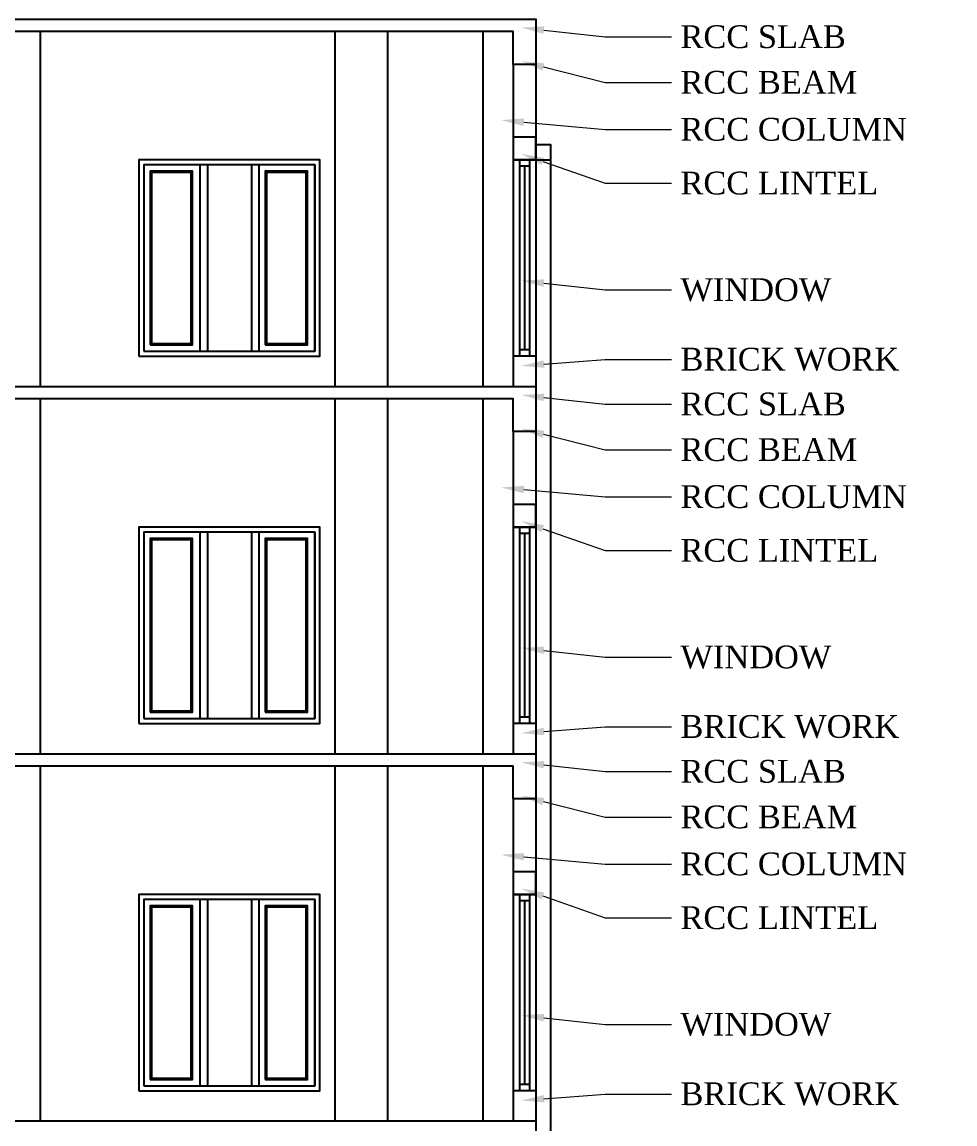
# Model space of a CAD drawing. Header units: metres. Extents: x 3104 to 3209, y 1082 to 1212.
# Drawn here: x 3170.48 to 3179.9, y 1186.37 to 1197.5 of the extents above; entities that cross this region are included whole.
import ezdxf
from ezdxf import colors
from ezdxf.entities.mleader import LeaderData, LeaderLine
from ezdxf.math import Vec2, Vec3

# ---------------------------------------------------------------- set-up
doc = ezdxf.new("R2010")
doc.units = ezdxf.units.M
doc.styles.add('ANAND', font='times.ttf')

msp = doc.modelspace()

# ---------------------------------------------------------------- linework, layer by layer
for p, q in [((3170.66645, 1193.82008), (3170.66645, 1197.40148)), ((3170.66645, 1193.82008), (3170.66645, 1197.40148)), ((3173.64156, 1193.82008), (3173.64156, 1197.40148)), ((3173.64156, 1193.82008), (3173.64156, 1197.40148)), ((3174.17496, 1193.82008), (3174.17496, 1197.40148)), ((3174.17496, 1193.82008), (3174.17496, 1197.40148)), ((3174.17496, 1193.82008), (3174.17496, 1197.40148)), ((3174.17496, 1193.82008), (3174.17496, 1197.40148)), ((3175.13685, 1193.82008), (3175.13685, 1197.40148)), ((3175.13685, 1193.82008), (3175.13685, 1197.40148)), ((3175.44165, 1197.07128), (3175.44165, 1196.10608)), ((3175.44165, 1197.07128), (3175.44165, 1196.10608)), ((3175.67025, 1197.07128), (3175.67025, 1196.10608)), ((3175.67025, 1197.07128), (3175.67025, 1196.10608)), ((3175.67025, 1196.33468), (3175.44165, 1196.33468)), ((3175.67025, 1196.33468), (3175.44165, 1196.33468)), ((3175.67025, 1196.10608), (3175.44165, 1196.10608)), ((3175.67025, 1196.10608), (3175.44165, 1196.10608)), ((3175.44167, 1196.10608), (3175.44167, 1194.12488)), ((3175.44167, 1196.10608), (3175.44167, 1194.12488)), ((3175.50517, 1196.10608), (3175.50517, 1196.04258)), ((3175.50517, 1196.10608), (3175.50517, 1196.04258)), ((3175.60677, 1196.10608), (3175.60677, 1196.04258)), ((3175.60677, 1196.10608), (3175.60677, 1196.04258)), ((3175.67027, 1196.10608), (3175.67027, 1194.12488)), ((3175.67027, 1196.10608), (3175.67027, 1194.12488)), ((3172.27697, 1196.05528), (3172.27697, 1194.17568)), ((3172.27697, 1196.05528), (3172.27697, 1194.17568)), ((3172.35317, 1196.05528), (3172.35317, 1194.17568)), ((3172.35317, 1196.05528), (3172.35317, 1194.17568)), ((3172.79767, 1196.05528), (3172.79767, 1194.17568)), ((3172.79767, 1196.05528), (3172.79767, 1194.17568)), ((3172.87387, 1196.05528), (3172.87387, 1194.17568)), ((3172.87387, 1196.05528), (3172.87387, 1194.17568)), ((3173.43902, 1196.05528), (3173.43902, 1194.17568)), ((3173.43902, 1196.05528), (3173.43902, 1194.17568)), ((3175.50517, 1196.04258), (3175.50517, 1194.18838)), ((3175.60677, 1196.04258), (3175.50517, 1196.04258)), ((3175.50517, 1196.04258), (3175.50517, 1194.18838)), ((3175.60677, 1196.04258), (3175.50517, 1196.04258)), ((3175.55597, 1196.04258), (3175.55597, 1194.18838)), ((3175.55597, 1196.04258), (3175.55597, 1194.18838)), ((3175.60677, 1196.04258), (3175.60677, 1194.18838)), ((3175.60677, 1196.04258), (3175.60677, 1194.18838)), ((3175.50517, 1194.18838), (3175.50517, 1194.12488)), ((3175.60677, 1194.18838), (3175.50517, 1194.18838)), ((3175.50517, 1194.18838), (3175.50517, 1194.12488)), ((3175.60677, 1194.18838), (3175.50517, 1194.18838)), ((3175.60677, 1194.18838), (3175.60677, 1194.12488)), ((3175.60677, 1194.18838), (3175.60677, 1194.12488)), ((3175.44165, 1194.12488), (3175.44165, 1193.82008)), ((3175.67025, 1194.12488), (3175.44165, 1194.12488)), ((3175.44165, 1194.12488), (3175.44165, 1193.82008)), ((3175.67025, 1194.12488), (3175.44165, 1194.12488)), ((3175.67025, 1194.12488), (3175.67025, 1193.82008)), ((3175.67025, 1194.12488), (3175.67025, 1193.82008)), ((3170.66645, 1190.11168), (3170.66645, 1193.69308)), ((3170.66645, 1190.11168), (3170.66645, 1193.69308)), ((3173.64156, 1190.11168), (3173.64156, 1193.69308)), ((3173.64156, 1190.11168), (3173.64156, 1193.69308)), ((3174.17496, 1190.11168), (3174.17496, 1193.69308)), ((3174.17496, 1190.11168), (3174.17496, 1193.69308)), ((3174.17496, 1190.11168), (3174.17496, 1193.69308)), ((3174.17496, 1190.11168), (3174.17496, 1193.69308)), ((3175.13685, 1190.11168), (3175.13685, 1193.69308)), ((3175.13685, 1190.11168), (3175.13685, 1193.69308)), ((3175.44165, 1193.36288), (3175.44165, 1192.39768)), ((3175.44165, 1193.36288), (3175.44165, 1192.39768)), ((3175.67025, 1193.36288), (3175.67025, 1192.39768)), ((3175.67025, 1193.36288), (3175.67025, 1192.39768)), ((3175.67025, 1192.62628), (3175.44165, 1192.62628)), ((3175.67025, 1192.62628), (3175.44165, 1192.62628)), ((3172.27697, 1192.34688), (3172.27697, 1190.46728)), ((3172.27697, 1192.34688), (3172.27697, 1190.46728)), ((3172.35317, 1192.34688), (3172.35317, 1190.46728)), ((3172.35317, 1192.34688), (3172.35317, 1190.46728)), ((3172.79767, 1192.34688), (3172.79767, 1190.46728)), ((3172.79767, 1192.34688), (3172.79767, 1190.46728)), ((3172.87387, 1192.34688), (3172.87387, 1190.46728)), ((3172.87387, 1192.34688), (3172.87387, 1190.46728)), ((3173.43902, 1192.34688), (3173.43902, 1190.46728)), ((3173.43902, 1192.34688), (3173.43902, 1190.46728)), ((3175.67025, 1192.39768), (3175.44165, 1192.39768)), ((3175.67025, 1192.39768), (3175.44165, 1192.39768)), ((3175.44167, 1192.39768), (3175.44167, 1190.41648)), ((3175.44167, 1192.39768), (3175.44167, 1190.41648)), ((3175.50517, 1192.39768), (3175.50517, 1192.33418)), ((3175.50517, 1192.39768), (3175.50517, 1192.33418)), ((3175.50517, 1192.33418), (3175.50517, 1190.47998)), ((3175.60677, 1192.33418), (3175.50517, 1192.33418)), ((3175.50517, 1192.33418), (3175.50517, 1190.47998)), ((3175.60677, 1192.33418), (3175.50517, 1192.33418)), ((3175.55597, 1192.33418), (3175.55597, 1190.47998)), ((3175.55597, 1192.33418), (3175.55597, 1190.47998)), ((3175.60677, 1192.39768), (3175.60677, 1192.33418)), ((3175.60677, 1192.39768), (3175.60677, 1192.33418)), ((3175.60677, 1192.33418), (3175.60677, 1190.47998)), ((3175.60677, 1192.33418), (3175.60677, 1190.47998)), ((3175.67027, 1192.39768), (3175.67027, 1190.41648)), ((3175.67027, 1192.39768), (3175.67027, 1190.41648)), ((3175.44165, 1190.41648), (3175.44165, 1190.11168)), ((3175.67025, 1190.41648), (3175.44165, 1190.41648)), ((3175.44165, 1190.41648), (3175.44165, 1190.11168)), ((3175.67025, 1190.41648), (3175.44165, 1190.41648)), ((3175.50517, 1190.47998), (3175.50517, 1190.41648)), ((3175.60677, 1190.47998), (3175.50517, 1190.47998)), ((3175.50517, 1190.47998), (3175.50517, 1190.41648)), ((3175.60677, 1190.47998), (3175.50517, 1190.47998)), ((3175.60677, 1190.47998), (3175.60677, 1190.41648)), ((3175.60677, 1190.47998), (3175.60677, 1190.41648)), ((3175.67025, 1190.41648), (3175.67025, 1190.11168)), ((3175.67025, 1190.41648), (3175.67025, 1190.11168)), ((3170.66645, 1186.40328), (3170.66645, 1189.98468)), ((3170.66645, 1186.40328), (3170.66645, 1189.98468)), ((3173.64156, 1186.40328), (3173.64156, 1189.98468)), ((3173.64156, 1186.40328), (3173.64156, 1189.98468)), ((3174.17496, 1186.40328), (3174.17496, 1189.98468)), ((3174.17496, 1186.40328), (3174.17496, 1189.98468)), ((3174.17496, 1186.40328), (3174.17496, 1189.98468)), ((3174.17496, 1186.40328), (3174.17496, 1189.98468)), ((3175.13685, 1186.40328), (3175.13685, 1189.98468)), ((3175.13685, 1186.40328), (3175.13685, 1189.98468)), ((3175.44165, 1189.65448), (3175.44165, 1188.68928)), ((3175.44165, 1189.65448), (3175.44165, 1188.68928)), ((3175.67025, 1189.65448), (3175.67025, 1188.68928)), ((3175.67025, 1189.65448), (3175.67025, 1188.68928)), ((3175.67025, 1188.91788), (3175.44165, 1188.91788)), ((3175.67025, 1188.91788), (3175.44165, 1188.91788)), ((3172.27697, 1188.63848), (3172.27697, 1186.75888)), ((3172.27697, 1188.63848), (3172.27697, 1186.75888)), ((3172.35317, 1188.63848), (3172.35317, 1186.75888)), ((3172.35317, 1188.63848), (3172.35317, 1186.75888)), ((3172.79767, 1188.63848), (3172.79767, 1186.75888)), ((3172.79767, 1188.63848), (3172.79767, 1186.75888)), ((3172.87387, 1188.63848), (3172.87387, 1186.75888)), ((3172.87387, 1188.63848), (3172.87387, 1186.75888)), ((3173.43902, 1188.63848), (3173.43902, 1186.75888)), ((3173.43902, 1188.63848), (3173.43902, 1186.75888)), ((3175.67025, 1188.68928), (3175.44165, 1188.68928)), ((3175.44165, 1188.68928), (3175.44165, 1186.70808)), ((3175.67025, 1188.68928), (3175.44165, 1188.68928)), ((3175.44165, 1188.68928), (3175.44165, 1186.70808)), ((3175.50515, 1188.62578), (3175.50515, 1186.77158)), ((3175.50515, 1188.62578), (3175.50515, 1186.77158)), ((3175.50517, 1188.68928), (3175.50517, 1188.62578)), ((3175.50517, 1188.68928), (3175.50517, 1188.62578)), ((3175.60677, 1188.62578), (3175.50517, 1188.62578)), ((3175.60677, 1188.62578), (3175.50517, 1188.62578)), ((3175.55597, 1188.62578), (3175.55597, 1186.77158)), ((3175.55597, 1188.62578), (3175.55597, 1186.77158)), ((3175.60675, 1188.62578), (3175.60675, 1186.77158)), ((3175.60675, 1188.62578), (3175.60675, 1186.77158)), ((3175.60677, 1188.68928), (3175.60677, 1188.62578)), ((3175.60677, 1188.68928), (3175.60677, 1188.62578)), ((3175.67025, 1188.68928), (3175.67025, 1186.70808)), ((3175.67025, 1188.68928), (3175.67025, 1186.70808)), ((3175.50517, 1186.77158), (3175.50517, 1186.70808)), ((3175.60677, 1186.77158), (3175.50517, 1186.77158)), ((3175.50517, 1186.77158), (3175.50517, 1186.70808)), ((3175.60677, 1186.77158), (3175.50517, 1186.77158)), ((3175.60677, 1186.77158), (3175.60677, 1186.70808)), ((3175.60677, 1186.77158), (3175.60677, 1186.70808)), ((3175.44165, 1186.70808), (3175.44165, 1186.40328)), ((3175.67025, 1186.70808), (3175.44165, 1186.70808)), ((3175.44165, 1186.70808), (3175.44165, 1186.40328)), ((3175.67025, 1186.70808), (3175.44165, 1186.70808)), ((3175.67025, 1186.70808), (3175.67025, 1186.40328)), ((3175.67025, 1186.70808), (3175.67025, 1186.40328))]:
    msp.add_line(p, q)
at = {"ltscale": 5}
msp.add_line((3175.82265, 1182.93348), (3175.82265, 1196.10608), dxfattribs=at)
msp.add_line((3175.82265, 1182.93348), (3175.82265, 1196.10608), dxfattribs=at)
for points in [[(3163.88465, 1197.52848), (3175.67025, 1197.52848), (3175.67025, 1197.07128), (3175.44165, 1197.07128), (3175.44165, 1197.40148), (3167.34185, 1197.40148), (3167.34185, 1197.40148), (3167.46605, 1197.40148), (3167.46605, 1197.40148), (3164.11325, 1197.40148), (3164.11325, 1197.07128), (3163.88465, 1197.07128), (3163.88465, 1197.52848)], [(3163.88465, 1197.52848), (3175.67025, 1197.52848), (3175.67025, 1197.07128), (3175.44165, 1197.07128), (3175.44165, 1197.40148), (3167.34185, 1197.40148), (3167.34185, 1197.40148), (3167.46605, 1197.40148), (3167.46605, 1197.40148), (3164.11325, 1197.40148), (3164.11325, 1197.07128), (3163.88465, 1197.07128), (3163.88465, 1197.52848)], [(3175.67025, 1196.33468), (3175.44165, 1196.33468), (3175.44165, 1196.10608), (3175.67025, 1196.10608)], [(3175.67025, 1196.33468), (3175.44165, 1196.33468), (3175.44165, 1196.10608), (3175.67025, 1196.10608)], [(3171.66102, 1194.12488), (3173.48982, 1194.12488), (3173.48982, 1196.10608), (3171.66102, 1196.10608)], [(3171.66102, 1194.12488), (3173.48982, 1194.12488), (3173.48982, 1196.10608), (3171.66102, 1196.10608)], [(3171.71182, 1194.17568), (3173.43902, 1194.17568), (3173.43902, 1196.05528), (3171.71182, 1196.05528)], [(3171.71182, 1194.17568), (3173.43902, 1194.17568), (3173.43902, 1196.05528), (3171.71182, 1196.05528)], [(3171.77532, 1194.23918), (3172.20077, 1194.23918), (3172.20077, 1195.99178), (3171.77532, 1195.99178)], [(3171.77532, 1194.23918), (3172.20077, 1194.23918), (3172.20077, 1195.99178), (3171.77532, 1195.99178)], [(3171.78802, 1194.25188), (3172.18807, 1194.25188), (3172.18807, 1195.97908), (3171.78802, 1195.97908)], [(3171.78802, 1194.25188), (3172.18807, 1194.25188), (3172.18807, 1195.97908), (3171.78802, 1195.97908)], [(3172.93737, 1194.23918), (3173.36282, 1194.23918), (3173.36282, 1195.99178), (3172.93737, 1195.99178)], [(3172.93737, 1194.23918), (3173.36282, 1194.23918), (3173.36282, 1195.99178), (3172.93737, 1195.99178)], [(3172.95007, 1194.25188), (3173.35012, 1194.25188), (3173.35012, 1195.97908), (3172.95007, 1195.97908)], [(3172.95007, 1194.25188), (3173.35012, 1194.25188), (3173.35012, 1195.97908), (3172.95007, 1195.97908)], [(3163.88465, 1193.82008), (3175.67025, 1193.82008), (3175.67025, 1193.36288), (3175.44165, 1193.36288), (3175.44165, 1193.69308), (3167.69465, 1193.69308), (3167.69465, 1193.69308), (3167.46605, 1193.69308), (3167.46605, 1193.69308), (3164.11325, 1193.69308), (3164.11325, 1193.36288), (3163.88465, 1193.36288), (3163.88465, 1193.82008)], [(3163.88465, 1193.82008), (3175.67025, 1193.82008), (3175.67025, 1193.36288), (3175.44165, 1193.36288), (3175.44165, 1193.69308), (3167.69465, 1193.69308), (3167.69465, 1193.69308), (3167.46605, 1193.69308), (3167.46605, 1193.69308), (3164.11325, 1193.69308), (3164.11325, 1193.36288), (3163.88465, 1193.36288), (3163.88465, 1193.82008)], [(3175.67025, 1192.62628), (3175.44165, 1192.62628), (3175.44165, 1192.39768), (3175.67025, 1192.39768)], [(3175.67025, 1192.62628), (3175.44165, 1192.62628), (3175.44165, 1192.39768), (3175.67025, 1192.39768)], [(3171.66102, 1190.41648), (3173.48982, 1190.41648), (3173.48982, 1192.39768), (3171.66102, 1192.39768)], [(3171.66102, 1190.41648), (3173.48982, 1190.41648), (3173.48982, 1192.39768), (3171.66102, 1192.39768)], [(3171.71182, 1190.46728), (3173.43902, 1190.46728), (3173.43902, 1192.34688), (3171.71182, 1192.34688)], [(3171.71182, 1190.46728), (3173.43902, 1190.46728), (3173.43902, 1192.34688), (3171.71182, 1192.34688)], [(3171.77532, 1190.53078), (3172.20077, 1190.53078), (3172.20077, 1192.28338), (3171.77532, 1192.28338)], [(3171.77532, 1190.53078), (3172.20077, 1190.53078), (3172.20077, 1192.28338), (3171.77532, 1192.28338)], [(3171.78802, 1190.54348), (3172.18807, 1190.54348), (3172.18807, 1192.27068), (3171.78802, 1192.27068)], [(3171.78802, 1190.54348), (3172.18807, 1190.54348), (3172.18807, 1192.27068), (3171.78802, 1192.27068)], [(3172.93737, 1190.53078), (3173.36282, 1190.53078), (3173.36282, 1192.28338), (3172.93737, 1192.28338)], [(3172.93737, 1190.53078), (3173.36282, 1190.53078), (3173.36282, 1192.28338), (3172.93737, 1192.28338)], [(3172.95007, 1190.54348), (3173.35012, 1190.54348), (3173.35012, 1192.27068), (3172.95007, 1192.27068)], [(3172.95007, 1190.54348), (3173.35012, 1190.54348), (3173.35012, 1192.27068), (3172.95007, 1192.27068)], [(3163.88465, 1190.11168), (3175.67025, 1190.11168), (3175.67025, 1189.65448), (3175.44165, 1189.65448), (3175.44165, 1189.98468), (3167.69465, 1189.98468), (3167.69465, 1189.98468), (3167.46605, 1189.98468), (3167.46605, 1189.98468), (3164.11325, 1189.98468), (3164.11325, 1189.65448), (3163.88465, 1189.65448), (3163.88465, 1190.11168)], [(3163.88465, 1190.11168), (3175.67025, 1190.11168), (3175.67025, 1189.65448), (3175.44165, 1189.65448), (3175.44165, 1189.98468), (3167.69465, 1189.98468), (3167.69465, 1189.98468), (3167.46605, 1189.98468), (3167.46605, 1189.98468), (3164.11325, 1189.98468), (3164.11325, 1189.65448), (3163.88465, 1189.65448), (3163.88465, 1190.11168)], [(3175.67025, 1188.91788), (3175.44165, 1188.91788), (3175.44165, 1188.68928), (3175.67025, 1188.68928)], [(3175.67025, 1188.91788), (3175.44165, 1188.91788), (3175.44165, 1188.68928), (3175.67025, 1188.68928)], [(3171.66102, 1186.70808), (3173.48982, 1186.70808), (3173.48982, 1188.68928), (3171.66102, 1188.68928)], [(3171.66102, 1186.70808), (3173.48982, 1186.70808), (3173.48982, 1188.68928), (3171.66102, 1188.68928)], [(3171.71182, 1186.75888), (3173.43902, 1186.75888), (3173.43902, 1188.63848), (3171.71182, 1188.63848)], [(3171.71182, 1186.75888), (3173.43902, 1186.75888), (3173.43902, 1188.63848), (3171.71182, 1188.63848)], [(3171.77532, 1186.82238), (3172.20077, 1186.82238), (3172.20077, 1188.57498), (3171.77532, 1188.57498)], [(3171.77532, 1186.82238), (3172.20077, 1186.82238), (3172.20077, 1188.57498), (3171.77532, 1188.57498)], [(3171.78802, 1186.83508), (3172.18807, 1186.83508), (3172.18807, 1188.56228), (3171.78802, 1188.56228)], [(3171.78802, 1186.83508), (3172.18807, 1186.83508), (3172.18807, 1188.56228), (3171.78802, 1188.56228)], [(3172.93737, 1186.82238), (3173.36282, 1186.82238), (3173.36282, 1188.57498), (3172.93737, 1188.57498)], [(3172.93737, 1186.82238), (3173.36282, 1186.82238), (3173.36282, 1188.57498), (3172.93737, 1188.57498)], [(3172.95007, 1186.83508), (3173.35012, 1186.83508), (3173.35012, 1188.56228), (3172.95007, 1188.56228)], [(3172.95007, 1186.83508), (3173.35012, 1186.83508), (3173.35012, 1188.56228), (3172.95007, 1188.56228)], [(3163.88465, 1186.40328), (3175.67025, 1186.40328), (3175.67025, 1185.94608), (3175.44165, 1185.94608), (3175.44165, 1186.27628), (3167.69465, 1186.27628), (3167.69465, 1186.27628), (3167.46605, 1186.27628), (3167.46605, 1186.27628), (3164.11325, 1186.27628), (3164.11325, 1185.94608), (3163.88465, 1185.94608), (3163.88465, 1186.40328)], [(3163.88465, 1186.40328), (3175.67025, 1186.40328), (3175.67025, 1185.94608), (3175.44165, 1185.94608), (3175.44165, 1186.27628), (3167.69465, 1186.27628), (3167.69465, 1186.27628), (3167.46605, 1186.27628), (3167.46605, 1186.27628), (3164.11325, 1186.27628), (3164.11325, 1185.94608), (3163.88465, 1185.94608), (3163.88465, 1186.40328)]]:
    msp.add_lwpolyline(points, close=True)
msp.add_lwpolyline([(3175.67025, 1196.10608), (3175.82265, 1196.10608), (3175.82265, 1196.25848), (3175.67025, 1196.25848)])
msp.add_lwpolyline([(3175.67025, 1196.10608), (3175.82265, 1196.10608), (3175.82265, 1196.25848), (3175.67025, 1196.25848)])

# ---------------------------------------------------------------- leaders
ml = msp.add_multileader_mtext('Standard')
ml.set_content('RCC SLAB', color=3, style='ANAND')
ml.set_leader_properties(color=131, linetype='ByLayer', lineweight=15)
ml.build(insert=Vec2(0, 0))
ml.multileader.update_dxf_attribs({"dogleg_length": 0.5, "arrow_head_size": 0.23})
ctx = ml.context
ctx.base_point, ctx.char_height, ctx.arrow_head_size, ctx.landing_gap_size, ctx.plane_origin = Vec3(3177.04001, 1197.34824), 0.23, 0.23, 0.09, Vec3(3175.31803, 1197.98775)
notes = []
notes.append((ctx, [(0, (1, 1, 0), (3176.36867, 1197.34824), (1, 0), 0.67134, [(0, [(3175.5226, 1197.44237)], 0, [])])]))
ctx.mtext.insert, ctx.mtext.width, ctx.mtext.flow_direction = Vec3(3177.13001, 1197.46581), 2.7723256, 5
ml = msp.add_multileader_mtext('Standard')
ml.set_content('RCC SLAB', color=3, style='ANAND')
ml.set_leader_properties(color=131, linetype='ByLayer', lineweight=15)
ml.build(insert=Vec2(0, 0))
ml.multileader.update_dxf_attribs({"dogleg_length": 0.5, "arrow_head_size": 0.23})
ctx = ml.context
ctx.base_point, ctx.char_height, ctx.arrow_head_size, ctx.landing_gap_size, ctx.plane_origin = Vec3(3177.04001, 1197.34824), 0.23, 0.23, 0.09, Vec3(3175.31803, 1197.98775)
notes.append((ctx, [(0, (1, 1, 0), (3176.36867, 1197.34824), (1, 0), 0.67134, [(0, [(3175.5226, 1197.44237)], 0, [])])]))
ctx.mtext.insert, ctx.mtext.width, ctx.mtext.flow_direction = Vec3(3177.13001, 1197.46581), 2.7723256, 5
ml = msp.add_multileader_mtext('Standard')
ml.set_content('RCC BEAM', color=3, style='ANAND')
ml.set_leader_properties(color=131, linetype='ByLayer', lineweight=15)
ml.build(insert=Vec2(0, 0))
ml.multileader.update_dxf_attribs({"dogleg_length": 0.5, "arrow_head_size": 0.23})
ctx = ml.context
ctx.base_point, ctx.char_height, ctx.arrow_head_size, ctx.landing_gap_size, ctx.plane_origin = Vec3(3177.04001, 1196.88758), 0.23, 0.23, 0.09, Vec3(3175.31803, 1197.52709)
notes.append((ctx, [(0, (1, 1, 0), (3176.36867, 1196.88758), (1, 0), 0.67134, [(0, [(3175.5226, 1197.1014)], 0, [])])]))
ctx.mtext.insert, ctx.mtext.width, ctx.mtext.flow_direction = Vec3(3177.13001, 1197.00515), 2.7723256, 5
ml = msp.add_multileader_mtext('Standard')
ml.set_content('RCC BEAM', color=3, style='ANAND')
ml.set_leader_properties(color=131, linetype='ByLayer', lineweight=15)
ml.build(insert=Vec2(0, 0))
ml.multileader.update_dxf_attribs({"dogleg_length": 0.5, "arrow_head_size": 0.23})
ctx = ml.context
ctx.base_point, ctx.char_height, ctx.arrow_head_size, ctx.landing_gap_size, ctx.plane_origin = Vec3(3177.04001, 1196.88758), 0.23, 0.23, 0.09, Vec3(3175.31803, 1197.52709)
notes.append((ctx, [(0, (1, 1, 0), (3176.36867, 1196.88758), (1, 0), 0.67134, [(0, [(3175.5226, 1197.1014)], 0, [])])]))
ctx.mtext.insert, ctx.mtext.width, ctx.mtext.flow_direction = Vec3(3177.13001, 1197.00515), 2.7723256, 5
ml = msp.add_multileader_mtext('Standard')
ml.set_content('RCC COLUMN', color=3, style='ANAND')
ml.set_leader_properties(color=131, linetype='ByLayer', lineweight=15)
ml.build(insert=Vec2(0, 0))
ml.multileader.update_dxf_attribs({"dogleg_length": 0.5, "arrow_head_size": 0.23})
ctx = ml.context
ctx.base_point, ctx.char_height, ctx.arrow_head_size, ctx.landing_gap_size, ctx.plane_origin = Vec3(3177.04001, 1196.4132), 0.23, 0.23, 0.09, Vec3(3175.31803, 1197.05351)
notes.append((ctx, [(0, (1, 1, 0), (3176.36867, 1196.4132), (1, 0), 0.67134, [(0, [(3175.3197, 1196.50813)], 0, [])])]))
ctx.mtext.insert, ctx.mtext.width, ctx.mtext.flow_direction = Vec3(3177.13001, 1196.53085), 2.7723256, 5
ml = msp.add_multileader_mtext('Standard')
ml.set_content('RCC COLUMN', color=3, style='ANAND')
ml.set_leader_properties(color=131, linetype='ByLayer', lineweight=15)
ml.build(insert=Vec2(0, 0))
ml.multileader.update_dxf_attribs({"dogleg_length": 0.5, "arrow_head_size": 0.23})
ctx = ml.context
ctx.base_point, ctx.char_height, ctx.arrow_head_size, ctx.landing_gap_size, ctx.plane_origin = Vec3(3177.04001, 1196.4132), 0.23, 0.23, 0.09, Vec3(3175.31803, 1197.05351)
notes.append((ctx, [(0, (1, 1, 0), (3176.36867, 1196.4132), (1, 0), 0.67134, [(0, [(3175.3197, 1196.50813)], 0, [])])]))
ctx.mtext.insert, ctx.mtext.width, ctx.mtext.flow_direction = Vec3(3177.13001, 1196.53085), 2.7723256, 5
ml = msp.add_multileader_mtext('Standard')
ml.set_content('RCC LINTEL', color=3, style='ANAND')
ml.set_leader_properties(color=131, linetype='ByLayer', lineweight=15)
ml.build(insert=Vec2(0, 0))
ml.multileader.update_dxf_attribs({"dogleg_length": 0.5, "arrow_head_size": 0.23})
ctx = ml.context
ctx.base_point, ctx.char_height, ctx.arrow_head_size, ctx.landing_gap_size, ctx.plane_origin = Vec3(3177.04001, 1195.87049), 0.23, 0.23, 0.09, Vec3(3175.31803, 1196.71352)
notes.append((ctx, [(0, (1, 1, 0), (3176.36867, 1195.87049), (1, 0), 0.67134, [(0, [(3175.5226, 1196.16814)], 0, [])])]))
ctx.mtext.insert, ctx.mtext.width, ctx.mtext.flow_direction = Vec3(3177.13001, 1195.98806), 2.7723256, 5
ml = msp.add_multileader_mtext('Standard')
ml.set_content('RCC LINTEL', color=3, style='ANAND')
ml.set_leader_properties(color=131, linetype='ByLayer', lineweight=15)
ml.build(insert=Vec2(0, 0))
ml.multileader.update_dxf_attribs({"dogleg_length": 0.5, "arrow_head_size": 0.23})
ctx = ml.context
ctx.base_point, ctx.char_height, ctx.arrow_head_size, ctx.landing_gap_size, ctx.plane_origin = Vec3(3177.04001, 1195.87049), 0.23, 0.23, 0.09, Vec3(3175.31803, 1196.71352)
notes.append((ctx, [(0, (1, 1, 0), (3176.36867, 1195.87049), (1, 0), 0.67134, [(0, [(3175.5226, 1196.16814)], 0, [])])]))
ctx.mtext.insert, ctx.mtext.width, ctx.mtext.flow_direction = Vec3(3177.13001, 1195.98806), 2.7723256, 5
ml = msp.add_multileader_mtext('Standard')
ml.set_content('WINDOW', color=3, style='ANAND')
ml.set_leader_properties(color=131, linetype='ByLayer', lineweight=15)
ml.build(insert=Vec2(0, 0))
ml.multileader.update_dxf_attribs({"dogleg_length": 0.5, "arrow_head_size": 0.23})
ctx = ml.context
ctx.base_point, ctx.char_height, ctx.arrow_head_size, ctx.landing_gap_size, ctx.plane_origin = Vec3(3177.04001, 1194.79425), 0.23, 0.23, 0.09, Vec3(3175.31803, 1195.43376)
notes.append((ctx, [(0, (1, 1, 0), (3176.36867, 1194.79425), (1, 0), 0.67134, [(0, [(3175.5226, 1194.88838)], 0, [])])]))
ctx.mtext.insert, ctx.mtext.width, ctx.mtext.flow_direction = Vec3(3177.13001, 1194.91182), 2.7723256, 5
ml = msp.add_multileader_mtext('Standard')
ml.set_content('WINDOW', color=3, style='ANAND')
ml.set_leader_properties(color=131, linetype='ByLayer', lineweight=15)
ml.build(insert=Vec2(0, 0))
ml.multileader.update_dxf_attribs({"dogleg_length": 0.5, "arrow_head_size": 0.23})
ctx = ml.context
ctx.base_point, ctx.char_height, ctx.arrow_head_size, ctx.landing_gap_size, ctx.plane_origin = Vec3(3177.04001, 1194.79425), 0.23, 0.23, 0.09, Vec3(3175.31803, 1195.43376)
notes.append((ctx, [(0, (1, 1, 0), (3176.36867, 1194.79425), (1, 0), 0.67134, [(0, [(3175.5226, 1194.88838)], 0, [])])]))
ctx.mtext.insert, ctx.mtext.width, ctx.mtext.flow_direction = Vec3(3177.13001, 1194.91182), 2.7723256, 5
ml = msp.add_multileader_mtext('Standard')
ml.set_content('BRICK WORK', color=3, style='ANAND')
ml.set_leader_properties(color=131, linetype='ByLayer', lineweight=15)
ml.build(insert=Vec2(0, 0))
ml.multileader.update_dxf_attribs({"dogleg_length": 0.5, "arrow_head_size": 0.23})
ctx = ml.context
ctx.base_point, ctx.char_height, ctx.arrow_head_size, ctx.landing_gap_size, ctx.plane_origin = Vec3(3177.04001, 1194.09231), 0.23, 0.23, 0.09, Vec3(3175.31803, 1194.57243)
notes.append((ctx, [(0, (1, 1, 0), (3176.36867, 1194.09231), (1, 0), 0.67134, [(0, [(3175.5226, 1194.02705)], 0, [])])]))
ctx.mtext.insert, ctx.mtext.width, ctx.mtext.flow_direction = Vec3(3177.13001, 1194.20988), 2.7723256, 5
ml = msp.add_multileader_mtext('Standard')
ml.set_content('BRICK WORK', color=3, style='ANAND')
ml.set_leader_properties(color=131, linetype='ByLayer', lineweight=15)
ml.build(insert=Vec2(0, 0))
ml.multileader.update_dxf_attribs({"dogleg_length": 0.5, "arrow_head_size": 0.23})
ctx = ml.context
ctx.base_point, ctx.char_height, ctx.arrow_head_size, ctx.landing_gap_size, ctx.plane_origin = Vec3(3177.04001, 1194.09231), 0.23, 0.23, 0.09, Vec3(3175.31803, 1194.57243)
notes.append((ctx, [(0, (1, 1, 0), (3176.36867, 1194.09231), (1, 0), 0.67134, [(0, [(3175.5226, 1194.02705)], 0, [])])]))
ctx.mtext.insert, ctx.mtext.width, ctx.mtext.flow_direction = Vec3(3177.13001, 1194.20988), 2.7723256, 5
ml = msp.add_multileader_mtext('Standard')
ml.set_content('RCC SLAB', color=3, style='ANAND')
ml.set_leader_properties(color=131, linetype='ByLayer', lineweight=15)
ml.build(insert=Vec2(0, 0))
ml.multileader.update_dxf_attribs({"dogleg_length": 0.5, "arrow_head_size": 0.23})
ctx = ml.context
ctx.base_point, ctx.char_height, ctx.arrow_head_size, ctx.landing_gap_size, ctx.plane_origin = Vec3(3177.04001, 1193.63984), 0.23, 0.23, 0.09, Vec3(3175.31803, 1194.27935)
notes.append((ctx, [(0, (1, 1, 0), (3176.36867, 1193.63984), (1, 0), 0.67134, [(0, [(3175.5226, 1193.73397)], 0, [])])]))
ctx.mtext.insert, ctx.mtext.width, ctx.mtext.flow_direction = Vec3(3177.13001, 1193.75741), 2.7723256, 5
ml = msp.add_multileader_mtext('Standard')
ml.set_content('RCC SLAB', color=3, style='ANAND')
ml.set_leader_properties(color=131, linetype='ByLayer', lineweight=15)
ml.build(insert=Vec2(0, 0))
ml.multileader.update_dxf_attribs({"dogleg_length": 0.5, "arrow_head_size": 0.23})
ctx = ml.context
ctx.base_point, ctx.char_height, ctx.arrow_head_size, ctx.landing_gap_size, ctx.plane_origin = Vec3(3177.04001, 1193.63984), 0.23, 0.23, 0.09, Vec3(3175.31803, 1194.27935)
notes.append((ctx, [(0, (1, 1, 0), (3176.36867, 1193.63984), (1, 0), 0.67134, [(0, [(3175.5226, 1193.73397)], 0, [])])]))
ctx.mtext.insert, ctx.mtext.width, ctx.mtext.flow_direction = Vec3(3177.13001, 1193.75741), 2.7723256, 5
ml = msp.add_multileader_mtext('Standard')
ml.set_content('RCC BEAM', color=3, style='ANAND')
ml.set_leader_properties(color=131, linetype='ByLayer', lineweight=15)
ml.build(insert=Vec2(0, 0))
ml.multileader.update_dxf_attribs({"dogleg_length": 0.5, "arrow_head_size": 0.23})
ctx = ml.context
ctx.base_point, ctx.char_height, ctx.arrow_head_size, ctx.landing_gap_size, ctx.plane_origin = Vec3(3177.04001, 1193.17918), 0.23, 0.23, 0.09, Vec3(3175.31803, 1193.81869)
notes.append((ctx, [(0, (1, 1, 0), (3176.36867, 1193.17918), (1, 0), 0.67134, [(0, [(3175.5226, 1193.393)], 0, [])])]))
ctx.mtext.insert, ctx.mtext.width, ctx.mtext.flow_direction = Vec3(3177.13001, 1193.29675), 2.7723256, 5
ml = msp.add_multileader_mtext('Standard')
ml.set_content('RCC BEAM', color=3, style='ANAND')
ml.set_leader_properties(color=131, linetype='ByLayer', lineweight=15)
ml.build(insert=Vec2(0, 0))
ml.multileader.update_dxf_attribs({"dogleg_length": 0.5, "arrow_head_size": 0.23})
ctx = ml.context
ctx.base_point, ctx.char_height, ctx.arrow_head_size, ctx.landing_gap_size, ctx.plane_origin = Vec3(3177.04001, 1193.17918), 0.23, 0.23, 0.09, Vec3(3175.31803, 1193.81869)
notes.append((ctx, [(0, (1, 1, 0), (3176.36867, 1193.17918), (1, 0), 0.67134, [(0, [(3175.5226, 1193.393)], 0, [])])]))
ctx.mtext.insert, ctx.mtext.width, ctx.mtext.flow_direction = Vec3(3177.13001, 1193.29675), 2.7723256, 5
ml = msp.add_multileader_mtext('Standard')
ml.set_content('RCC COLUMN', color=3, style='ANAND')
ml.set_leader_properties(color=131, linetype='ByLayer', lineweight=15)
ml.build(insert=Vec2(0, 0))
ml.multileader.update_dxf_attribs({"dogleg_length": 0.5, "arrow_head_size": 0.23})
ctx = ml.context
ctx.base_point, ctx.char_height, ctx.arrow_head_size, ctx.landing_gap_size, ctx.plane_origin = Vec3(3177.04001, 1192.7048), 0.23, 0.23, 0.09, Vec3(3175.31803, 1193.34511)
notes.append((ctx, [(0, (1, 1, 0), (3176.36867, 1192.7048), (1, 0), 0.67134, [(0, [(3175.3197, 1192.79973)], 0, [])])]))
ctx.mtext.insert, ctx.mtext.width, ctx.mtext.flow_direction = Vec3(3177.13001, 1192.82245), 2.7723256, 5
ml = msp.add_multileader_mtext('Standard')
ml.set_content('RCC COLUMN', color=3, style='ANAND')
ml.set_leader_properties(color=131, linetype='ByLayer', lineweight=15)
ml.build(insert=Vec2(0, 0))
ml.multileader.update_dxf_attribs({"dogleg_length": 0.5, "arrow_head_size": 0.23})
ctx = ml.context
ctx.base_point, ctx.char_height, ctx.arrow_head_size, ctx.landing_gap_size, ctx.plane_origin = Vec3(3177.04001, 1192.7048), 0.23, 0.23, 0.09, Vec3(3175.31803, 1193.34511)
notes.append((ctx, [(0, (1, 1, 0), (3176.36867, 1192.7048), (1, 0), 0.67134, [(0, [(3175.3197, 1192.79973)], 0, [])])]))
ctx.mtext.insert, ctx.mtext.width, ctx.mtext.flow_direction = Vec3(3177.13001, 1192.82245), 2.7723256, 5
ml = msp.add_multileader_mtext('Standard')
ml.set_content('RCC LINTEL', color=3, style='ANAND')
ml.set_leader_properties(color=131, linetype='ByLayer', lineweight=15)
ml.build(insert=Vec2(0, 0))
ml.multileader.update_dxf_attribs({"dogleg_length": 0.5, "arrow_head_size": 0.23})
ctx = ml.context
ctx.base_point, ctx.char_height, ctx.arrow_head_size, ctx.landing_gap_size, ctx.plane_origin = Vec3(3177.04001, 1192.16209), 0.23, 0.23, 0.09, Vec3(3175.31803, 1193.00512)
notes.append((ctx, [(0, (1, 1, 0), (3176.36867, 1192.16209), (1, 0), 0.67134, [(0, [(3175.5226, 1192.45974)], 0, [])])]))
ctx.mtext.insert, ctx.mtext.width, ctx.mtext.flow_direction = Vec3(3177.13001, 1192.27966), 2.7723256, 5
ml = msp.add_multileader_mtext('Standard')
ml.set_content('RCC LINTEL', color=3, style='ANAND')
ml.set_leader_properties(color=131, linetype='ByLayer', lineweight=15)
ml.build(insert=Vec2(0, 0))
ml.multileader.update_dxf_attribs({"dogleg_length": 0.5, "arrow_head_size": 0.23})
ctx = ml.context
ctx.base_point, ctx.char_height, ctx.arrow_head_size, ctx.landing_gap_size, ctx.plane_origin = Vec3(3177.04001, 1192.16209), 0.23, 0.23, 0.09, Vec3(3175.31803, 1193.00512)
notes.append((ctx, [(0, (1, 1, 0), (3176.36867, 1192.16209), (1, 0), 0.67134, [(0, [(3175.5226, 1192.45974)], 0, [])])]))
ctx.mtext.insert, ctx.mtext.width, ctx.mtext.flow_direction = Vec3(3177.13001, 1192.27966), 2.7723256, 5
ml = msp.add_multileader_mtext('Standard')
ml.set_content('WINDOW', color=3, style='ANAND')
ml.set_leader_properties(color=131, linetype='ByLayer', lineweight=15)
ml.build(insert=Vec2(0, 0))
ml.multileader.update_dxf_attribs({"dogleg_length": 0.5, "arrow_head_size": 0.23})
ctx = ml.context
ctx.base_point, ctx.char_height, ctx.arrow_head_size, ctx.landing_gap_size, ctx.plane_origin = Vec3(3177.04001, 1191.08585), 0.23, 0.23, 0.09, Vec3(3175.31803, 1191.72536)
notes.append((ctx, [(0, (1, 1, 0), (3176.36867, 1191.08585), (1, 0), 0.67134, [(0, [(3175.5226, 1191.17998)], 0, [])])]))
ctx.mtext.insert, ctx.mtext.width, ctx.mtext.flow_direction = Vec3(3177.13001, 1191.20342), 2.7723256, 5
ml = msp.add_multileader_mtext('Standard')
ml.set_content('WINDOW', color=3, style='ANAND')
ml.set_leader_properties(color=131, linetype='ByLayer', lineweight=15)
ml.build(insert=Vec2(0, 0))
ml.multileader.update_dxf_attribs({"dogleg_length": 0.5, "arrow_head_size": 0.23})
ctx = ml.context
ctx.base_point, ctx.char_height, ctx.arrow_head_size, ctx.landing_gap_size, ctx.plane_origin = Vec3(3177.04001, 1191.08585), 0.23, 0.23, 0.09, Vec3(3175.31803, 1191.72536)
notes.append((ctx, [(0, (1, 1, 0), (3176.36867, 1191.08585), (1, 0), 0.67134, [(0, [(3175.5226, 1191.17998)], 0, [])])]))
ctx.mtext.insert, ctx.mtext.width, ctx.mtext.flow_direction = Vec3(3177.13001, 1191.20342), 2.7723256, 5
ml = msp.add_multileader_mtext('Standard')
ml.set_content('BRICK WORK', color=3, style='ANAND')
ml.set_leader_properties(color=131, linetype='ByLayer', lineweight=15)
ml.build(insert=Vec2(0, 0))
ml.multileader.update_dxf_attribs({"dogleg_length": 0.5, "arrow_head_size": 0.23})
ctx = ml.context
ctx.base_point, ctx.char_height, ctx.arrow_head_size, ctx.landing_gap_size, ctx.plane_origin = Vec3(3177.04001, 1190.38391), 0.23, 0.23, 0.09, Vec3(3175.31803, 1190.86403)
notes.append((ctx, [(0, (1, 1, 0), (3176.36867, 1190.38391), (1, 0), 0.67134, [(0, [(3175.5226, 1190.31865)], 0, [])])]))
ctx.mtext.insert, ctx.mtext.width, ctx.mtext.flow_direction = Vec3(3177.13001, 1190.50148), 2.7723256, 5
ml = msp.add_multileader_mtext('Standard')
ml.set_content('BRICK WORK', color=3, style='ANAND')
ml.set_leader_properties(color=131, linetype='ByLayer', lineweight=15)
ml.build(insert=Vec2(0, 0))
ml.multileader.update_dxf_attribs({"dogleg_length": 0.5, "arrow_head_size": 0.23})
ctx = ml.context
ctx.base_point, ctx.char_height, ctx.arrow_head_size, ctx.landing_gap_size, ctx.plane_origin = Vec3(3177.04001, 1190.38391), 0.23, 0.23, 0.09, Vec3(3175.31803, 1190.86403)
notes.append((ctx, [(0, (1, 1, 0), (3176.36867, 1190.38391), (1, 0), 0.67134, [(0, [(3175.5226, 1190.31865)], 0, [])])]))
ctx.mtext.insert, ctx.mtext.width, ctx.mtext.flow_direction = Vec3(3177.13001, 1190.50148), 2.7723256, 5
ml = msp.add_multileader_mtext('Standard')
ml.set_content('RCC SLAB', color=3, style='ANAND')
ml.set_leader_properties(color=131, linetype='ByLayer', lineweight=15)
ml.build(insert=Vec2(0, 0))
ml.multileader.update_dxf_attribs({"dogleg_length": 0.5, "arrow_head_size": 0.23})
ctx = ml.context
ctx.base_point, ctx.char_height, ctx.arrow_head_size, ctx.landing_gap_size, ctx.plane_origin = Vec3(3177.04001, 1189.93144), 0.23, 0.23, 0.09, Vec3(3175.31803, 1190.57095)
notes.append((ctx, [(0, (1, 1, 0), (3176.36867, 1189.93144), (1, 0), 0.67134, [(0, [(3175.5226, 1190.02557)], 0, [])])]))
ctx.mtext.insert, ctx.mtext.width, ctx.mtext.flow_direction = Vec3(3177.13001, 1190.04901), 2.7723256, 5
ml = msp.add_multileader_mtext('Standard')
ml.set_content('RCC SLAB', color=3, style='ANAND')
ml.set_leader_properties(color=131, linetype='ByLayer', lineweight=15)
ml.build(insert=Vec2(0, 0))
ml.multileader.update_dxf_attribs({"dogleg_length": 0.5, "arrow_head_size": 0.23})
ctx = ml.context
ctx.base_point, ctx.char_height, ctx.arrow_head_size, ctx.landing_gap_size, ctx.plane_origin = Vec3(3177.04001, 1189.93144), 0.23, 0.23, 0.09, Vec3(3175.31803, 1190.57095)
notes.append((ctx, [(0, (1, 1, 0), (3176.36867, 1189.93144), (1, 0), 0.67134, [(0, [(3175.5226, 1190.02557)], 0, [])])]))
ctx.mtext.insert, ctx.mtext.width, ctx.mtext.flow_direction = Vec3(3177.13001, 1190.04901), 2.7723256, 5
ml = msp.add_multileader_mtext('Standard')
ml.set_content('RCC BEAM', color=3, style='ANAND')
ml.set_leader_properties(color=131, linetype='ByLayer', lineweight=15)
ml.build(insert=Vec2(0, 0))
ml.multileader.update_dxf_attribs({"dogleg_length": 0.5, "arrow_head_size": 0.23})
ctx = ml.context
ctx.base_point, ctx.char_height, ctx.arrow_head_size, ctx.landing_gap_size, ctx.plane_origin = Vec3(3177.04001, 1189.47078), 0.23, 0.23, 0.09, Vec3(3175.31803, 1190.11029)
notes.append((ctx, [(0, (1, 1, 0), (3176.36867, 1189.47078), (1, 0), 0.67134, [(0, [(3175.5226, 1189.6846)], 0, [])])]))
ctx.mtext.insert, ctx.mtext.width, ctx.mtext.flow_direction = Vec3(3177.13001, 1189.58835), 2.7723256, 5
ml = msp.add_multileader_mtext('Standard')
ml.set_content('RCC BEAM', color=3, style='ANAND')
ml.set_leader_properties(color=131, linetype='ByLayer', lineweight=15)
ml.build(insert=Vec2(0, 0))
ml.multileader.update_dxf_attribs({"dogleg_length": 0.5, "arrow_head_size": 0.23})
ctx = ml.context
ctx.base_point, ctx.char_height, ctx.arrow_head_size, ctx.landing_gap_size, ctx.plane_origin = Vec3(3177.04001, 1189.47078), 0.23, 0.23, 0.09, Vec3(3175.31803, 1190.11029)
notes.append((ctx, [(0, (1, 1, 0), (3176.36867, 1189.47078), (1, 0), 0.67134, [(0, [(3175.5226, 1189.6846)], 0, [])])]))
ctx.mtext.insert, ctx.mtext.width, ctx.mtext.flow_direction = Vec3(3177.13001, 1189.58835), 2.7723256, 5
ml = msp.add_multileader_mtext('Standard')
ml.set_content('RCC COLUMN', color=3, style='ANAND')
ml.set_leader_properties(color=131, linetype='ByLayer', lineweight=15)
ml.build(insert=Vec2(0, 0))
ml.multileader.update_dxf_attribs({"dogleg_length": 0.5, "arrow_head_size": 0.23})
ctx = ml.context
ctx.base_point, ctx.char_height, ctx.arrow_head_size, ctx.landing_gap_size, ctx.plane_origin = Vec3(3177.04001, 1188.9964), 0.23, 0.23, 0.09, Vec3(3175.31803, 1189.63671)
notes.append((ctx, [(0, (1, 1, 0), (3176.36867, 1188.9964), (1, 0), 0.67134, [(0, [(3175.3197, 1189.09133)], 0, [])])]))
ctx.mtext.insert, ctx.mtext.width, ctx.mtext.flow_direction = Vec3(3177.13001, 1189.11405), 2.7723256, 5
ml = msp.add_multileader_mtext('Standard')
ml.set_content('RCC COLUMN', color=3, style='ANAND')
ml.set_leader_properties(color=131, linetype='ByLayer', lineweight=15)
ml.build(insert=Vec2(0, 0))
ml.multileader.update_dxf_attribs({"dogleg_length": 0.5, "arrow_head_size": 0.23})
ctx = ml.context
ctx.base_point, ctx.char_height, ctx.arrow_head_size, ctx.landing_gap_size, ctx.plane_origin = Vec3(3177.04001, 1188.9964), 0.23, 0.23, 0.09, Vec3(3175.31803, 1189.63671)
notes.append((ctx, [(0, (1, 1, 0), (3176.36867, 1188.9964), (1, 0), 0.67134, [(0, [(3175.3197, 1189.09133)], 0, [])])]))
ctx.mtext.insert, ctx.mtext.width, ctx.mtext.flow_direction = Vec3(3177.13001, 1189.11405), 2.7723256, 5
ml = msp.add_multileader_mtext('Standard')
ml.set_content('RCC LINTEL', color=3, style='ANAND')
ml.set_leader_properties(color=131, linetype='ByLayer', lineweight=15)
ml.build(insert=Vec2(0, 0))
ml.multileader.update_dxf_attribs({"dogleg_length": 0.5, "arrow_head_size": 0.23})
ctx = ml.context
ctx.base_point, ctx.char_height, ctx.arrow_head_size, ctx.landing_gap_size, ctx.plane_origin = Vec3(3177.04001, 1188.45369), 0.23, 0.23, 0.09, Vec3(3175.31803, 1189.29672)
notes.append((ctx, [(0, (1, 1, 0), (3176.36867, 1188.45369), (1, 0), 0.67134, [(0, [(3175.5226, 1188.75134)], 0, [])])]))
ctx.mtext.insert, ctx.mtext.width, ctx.mtext.flow_direction = Vec3(3177.13001, 1188.57126), 2.7723256, 5
ml = msp.add_multileader_mtext('Standard')
ml.set_content('RCC LINTEL', color=3, style='ANAND')
ml.set_leader_properties(color=131, linetype='ByLayer', lineweight=15)
ml.build(insert=Vec2(0, 0))
ml.multileader.update_dxf_attribs({"dogleg_length": 0.5, "arrow_head_size": 0.23})
ctx = ml.context
ctx.base_point, ctx.char_height, ctx.arrow_head_size, ctx.landing_gap_size, ctx.plane_origin = Vec3(3177.04001, 1188.45369), 0.23, 0.23, 0.09, Vec3(3175.31803, 1189.29672)
notes.append((ctx, [(0, (1, 1, 0), (3176.36867, 1188.45369), (1, 0), 0.67134, [(0, [(3175.5226, 1188.75134)], 0, [])])]))
ctx.mtext.insert, ctx.mtext.width, ctx.mtext.flow_direction = Vec3(3177.13001, 1188.57126), 2.7723256, 5
ml = msp.add_multileader_mtext('Standard')
ml.set_content('WINDOW', color=3, style='ANAND')
ml.set_leader_properties(color=131, linetype='ByLayer', lineweight=15)
ml.build(insert=Vec2(0, 0))
ml.multileader.update_dxf_attribs({"dogleg_length": 0.5, "arrow_head_size": 0.23})
ctx = ml.context
ctx.base_point, ctx.char_height, ctx.arrow_head_size, ctx.landing_gap_size, ctx.plane_origin = Vec3(3177.04001, 1187.37745), 0.23, 0.23, 0.09, Vec3(3175.31803, 1188.01696)
notes.append((ctx, [(0, (1, 1, 0), (3176.36867, 1187.37745), (1, 0), 0.67134, [(0, [(3175.5226, 1187.47158)], 0, [])])]))
ctx.mtext.insert, ctx.mtext.width, ctx.mtext.flow_direction = Vec3(3177.13001, 1187.49502), 2.7723256, 5
ml = msp.add_multileader_mtext('Standard')
ml.set_content('WINDOW', color=3, style='ANAND')
ml.set_leader_properties(color=131, linetype='ByLayer', lineweight=15)
ml.build(insert=Vec2(0, 0))
ml.multileader.update_dxf_attribs({"dogleg_length": 0.5, "arrow_head_size": 0.23})
ctx = ml.context
ctx.base_point, ctx.char_height, ctx.arrow_head_size, ctx.landing_gap_size, ctx.plane_origin = Vec3(3177.04001, 1187.37745), 0.23, 0.23, 0.09, Vec3(3175.31803, 1188.01696)
notes.append((ctx, [(0, (1, 1, 0), (3176.36867, 1187.37745), (1, 0), 0.67134, [(0, [(3175.5226, 1187.47158)], 0, [])])]))
ctx.mtext.insert, ctx.mtext.width, ctx.mtext.flow_direction = Vec3(3177.13001, 1187.49502), 2.7723256, 5
ml = msp.add_multileader_mtext('Standard')
ml.set_content('BRICK WORK', color=3, style='ANAND')
ml.set_leader_properties(color=131, linetype='ByLayer', lineweight=15)
ml.build(insert=Vec2(0, 0))
ml.multileader.update_dxf_attribs({"dogleg_length": 0.5, "arrow_head_size": 0.23})
ctx = ml.context
ctx.base_point, ctx.char_height, ctx.arrow_head_size, ctx.landing_gap_size, ctx.plane_origin = Vec3(3177.04001, 1186.67551), 0.23, 0.23, 0.09, Vec3(3175.31803, 1187.15563)
notes.append((ctx, [(0, (1, 1, 0), (3176.36867, 1186.67551), (1, 0), 0.67134, [(0, [(3175.5226, 1186.61025)], 0, [])])]))
ctx.mtext.insert, ctx.mtext.width, ctx.mtext.flow_direction = Vec3(3177.13001, 1186.79308), 2.7723256, 5
ml = msp.add_multileader_mtext('Standard')
ml.set_content('BRICK WORK', color=3, style='ANAND')
ml.set_leader_properties(color=131, linetype='ByLayer', lineweight=15)
ml.build(insert=Vec2(0, 0))
ml.multileader.update_dxf_attribs({"dogleg_length": 0.5, "arrow_head_size": 0.23})
ctx = ml.context
ctx.base_point, ctx.char_height, ctx.arrow_head_size, ctx.landing_gap_size, ctx.plane_origin = Vec3(3177.04001, 1186.67551), 0.23, 0.23, 0.09, Vec3(3175.31803, 1187.15563)
notes.append((ctx, [(0, (1, 1, 0), (3176.36867, 1186.67551), (1, 0), 0.67134, [(0, [(3175.5226, 1186.61025)], 0, [])])]))
ctx.mtext.insert, ctx.mtext.width, ctx.mtext.flow_direction = Vec3(3177.13001, 1186.79308), 2.7723256, 5
for ctx, leaders in notes:
    for number, flags, end, landing, length, lines in leaders:
        leader = LeaderData()
        leader.index, (leader.has_last_leader_line, leader.has_dogleg_vector, leader.attachment_direction) = number, flags
        leader.last_leader_point, leader.dogleg_vector, leader.dogleg_length = Vec3(end), Vec3(landing), length
        for number, points, colour, breaks in lines:
            line = LeaderLine()
            line.index, line.vertices, line.color, line.breaks = number, Vec3.list(points), colors.encode_raw_color(colour), breaks
            leader.lines.append(line)
        ctx.leaders.append(leader)

doc.saveas('drawing.dxf')
